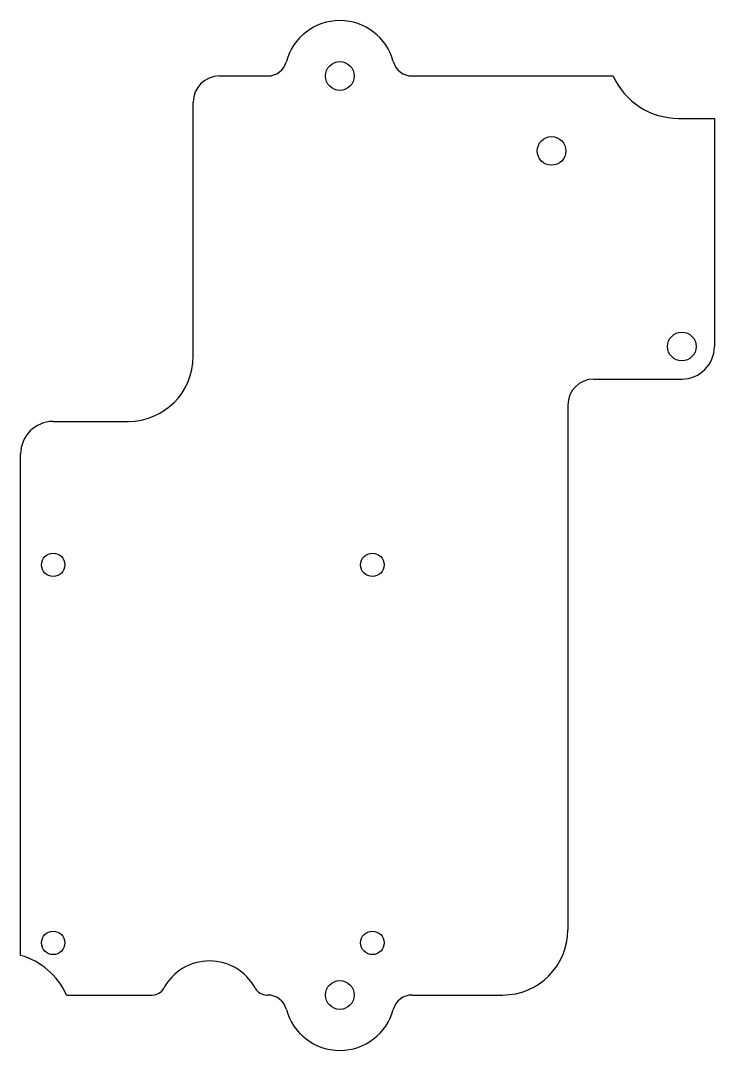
# Model space of a CAD drawing. Extents: x -49 to 58, y -79 to 79.
import ezdxf

# ---------------------------------------------------------------- set-up
doc = ezdxf.new("R2010")
doc.units = 0
doc.layers.get('0').update_dxf_attribs({"linetype": 'continuous'})

# ---------------------------------------------------------------- blocks, each defined once
blk = doc.blocks.new('SHAPE2DVIEW')
at = {"color": 0}
for p, q in [((-18.5, 70.5), (-11.1, 70.5)), ((11.1, 70.5), (41.96, 70.5)), ((-22.5, 27.5), (-22.5, 66.5)), ((52, 64), (56, 64)), ((56, 64), (57.5, 64)), ((57.5, 64), (57.5, 29)), ((39, 24), (52.5, 24)), ((35, 20), (35, -60.5)), ((-44, 17.5), (-32.5, 17.5)), ((-49, -64.42), (-49, 12.5)), ((-41.96, -70.5), (-28.78, -70.5)), ((-11.22, -70.5), (-11.1, -70.5)), ((11.1, -70.5), (25, -70.5))]:
    blk.add_line(p, q, dxfattribs=at)
for centre, radius in [((0, 70.5), 2.2), ((32.5, 59), 2.2), ((52.5, 29), 2.2), ((-44, -4.5), 1.8), ((5, -4.5), 1.8), ((-44, -62.5), 1.8), ((5, -62.5), 1.8), ((0, -70.5), 2.2)]:
    blk.add_circle(centre, radius, dxfattribs=at)
for centre, radius, start, end in [((0, 70.5), 8.5, 15.1217, 164.8783), ((-11.1, 73.5), 3, -90, -15.1217), ((11.1, 73.5), 3, -164.8783, -90), ((-18.5, 66.5), 4, 90, 180), ((52, 75), 11, -155.8523, -90), ((52.5, 29), 5, -90, 0), ((-32.5, 27.5), 10, -90, 0), ((39, 20), 4, 90, -180), ((-44, 12.5), 5, 90, 180), ((25, -60.5), 10, -90, 0), ((-52, -75), 11, 24.1477, 74.1734), ((-20, -73.28), 8, 28.5802, 151.4198), ((-28.78, -68.5), 2, -90, -28.5802), ((-11.22, -68.5), 2, -151.4198, -90), ((-11.1, -73.5), 3, 15.1217, 90), ((11.1, -73.5), 3, 90, 164.8783), ((0, -70.5), 8.5, -164.8783, -15.1217)]:
    blk.add_arc(centre, radius, start, end, dxfattribs=at)

msp = doc.modelspace()

# ---------------------------------------------------------------- block references
at = {"color": 0}
msp.add_blockref('SHAPE2DVIEW', (0, 0), dxfattribs=at)

doc.saveas('drawing.dxf')
